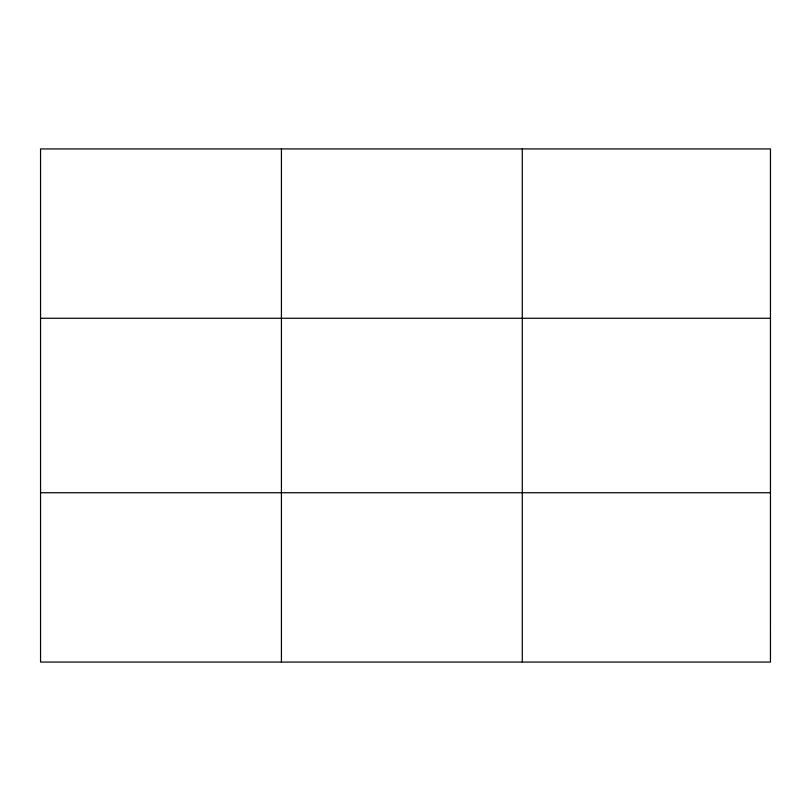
<?xml version="1.0" encoding="UTF-8"?>
<svg xmlns="http://www.w3.org/2000/svg" width="811" height="811" viewBox="0 0 811 811"><rect width="100%" height="100%" fill="white"/><g stroke="black" fill="none" stroke-linecap="round" stroke-linejoin="round"><path stroke-width="1.22" d="M281.417 662.07L281.417 148.93M522.284 662.07L522.284 148.93M40.55 318.267L770.45 318.267M40.55 492.733L770.45 492.733M770.45 628.201L770.45 662.07L40.55 662.07L40.55 148.93L770.45 148.93L770.45 628.201"/></g></svg>
